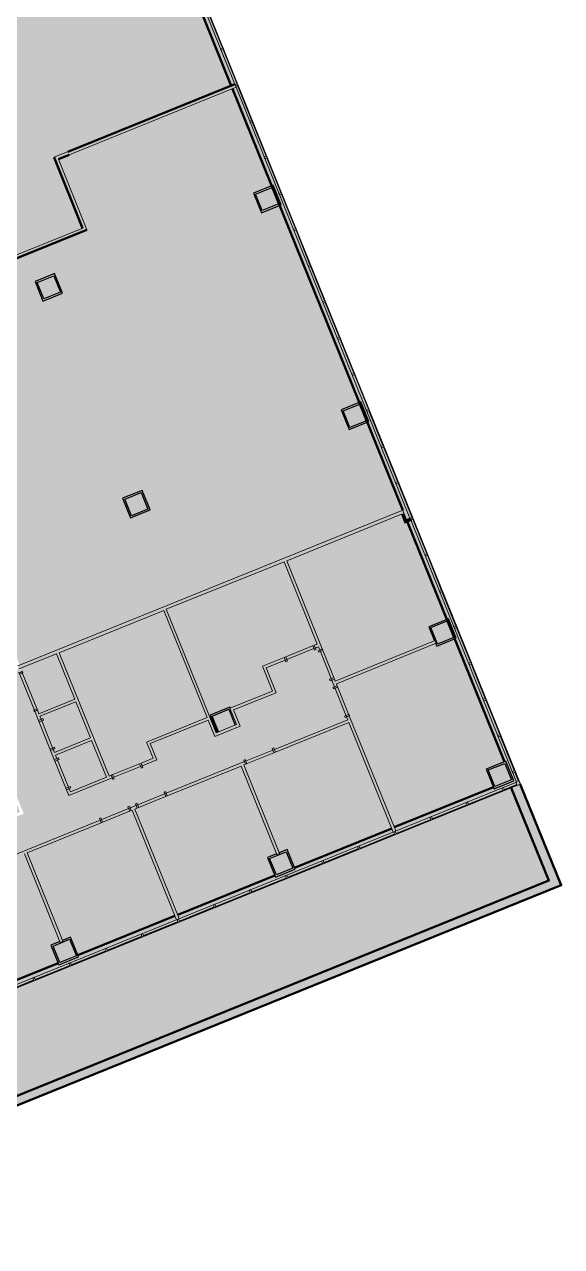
# Model space of a CAD drawing. Header units: inches. Extents: x -285 to 3116, y -17387 to -14851.
# Drawn here: x 2454 to 3116, y -17216 to -15711 of the extents above; entities that cross this region are included whole.
import ezdxf

# ---------------------------------------------------------------- set-up
doc = ezdxf.new("R2010")
doc.units = ezdxf.units.IN
doc.header["$MEASUREMENT"] = 0
for name, color, linetype, lineweight in [('A-Anno-Note', 130, 'Continuous', 50), ('A-COLS', 250, 'Continuous', 30), ('A-DETL-GENF', 92, 'Continuous', 9), ('A-DETL-THIN', 151, 'Continuous', 9), ('A-DOOR', 31, 'Continuous', 13), ('A-DOOR-FRAM', 250, 'Continuous', 30), ('A-FLOR-HRAL', 10, 'Continuous', 20), ('A-WALL', 113, 'Continuous', 13), ('A-WALL-PATT', 111, 'Continuous', 13), ('A-WALL-PRHT', 130, 'Continuous', 50), ('Chevy Chase Pavilion_9th - 900 _ 910_dwg', 8, 'Continuous', 9), ('I-WALL', 2, 'Continuous', 13)]:
    doc.layers.add(name, color=color, linetype=linetype, lineweight=lineweight)

# ---------------------------------------------------------------- blocks, each defined once
blk = doc.blocks.new('Chevy Chase Pavilion_9th - 900 _ 910_dwg-4821032-FIRST FLOOR RCP')
at = {"layer": 'A-Anno-Note', "color": 213, "flags": 128}
for points in [[(3708.4, 1748.5), (3758.8, 1623.8), (3013.2, 1322.6), (2878.3, 1413.1)], [(2890.6, 1418.1), (3014.5, 1334.9), (3743.6, 1629.5), (3697.3, 1744)]]:
    blk.add_lwpolyline(points, dxfattribs=at)
at = {"layer": 'A-COLS', "color": 133}
blk.add_line((3336.4, 1812.9), (3328.6, 1832.3), dxfattribs=at)
at = {"layer": 'A-COLS', "color": 133, "flags": 128}
for points in [[(3382, 2475.1), (3402.4, 2483.4), (3410.6, 2463), (3390.2, 2454.7)], [(3112.8, 2366.4), (3133.2, 2374.6), (3141.4, 2354.2), (3121, 2346)], [(3490.1, 2208.2), (3510.5, 2216.4), (3518.7, 2196), (3498.3, 2187.8)], [(3220.7, 2099.3), (3241.1, 2107.6), (3249.3, 2087.2), (3228.9, 2079)], [(3598, 1941.2), (3618.4, 1949.4), (3626.6, 1929), (3606.2, 1920.8)], [(3668.8, 1765.8), (3689.2, 1774), (3697.5, 1753.6), (3677.1, 1745.4)], [(3399.4, 1656.9), (3419.8, 1665.2), (3428.1, 1644.8), (3407.7, 1636.5)], [(3132.4, 1549), (3152.8, 1557.3), (3161.1, 1536.9), (3140.7, 1528.6)]]:
    blk.add_lwpolyline(points, close=True, dxfattribs=at)
blk.add_lwpolyline([(3328.6, 1832.3), (3349, 1840.6), (3356.8, 1821.1)], dxfattribs=at)
at = {"layer": 'A-FLOR-HRAL', "color": 253}
blk.add_line((3572.3, 2076.1), (3357.9, 2606.6), dxfattribs=at)
at = {"layer": 'A-FLOR-HRAL', "color": 253, "flags": 128}
for points in [[(1977.3, 1191.5), (2746, 1502), (2878.3, 1413.1), (3708.4, 1748.5), (3037.2, 3409.1), (853.3, 3409.1), (853.3, 3364.2), (857.2, 3364.2), (857.2, 3360.6), (853.3, 3360.6), (853.3, 3364.2), (360.3, 3364.2), (363.6, 3364.2), (363.6, 3360.6), (360.3, 3360.6), (360.3, 3364.2)], [(3356.4, 2610.3), (3035.3, 3404.9), (3034.3, 3404.9), (3034.3, 3409.1), (3037.2, 3409.1), (3038.8, 3405.3), (3035.7, 3404), (3035.3, 3404.9), (857.2, 3404.9), (857.2, 3360.9)], [(3357, 2609.5), (3359.9, 2610.7), (3360.7, 2608.9), (3357.8, 2607.7)], [(2746.5, 1506.4), (2878.9, 1417.5), (2878.1, 1418.1), (2875.9, 1414.8), (2878.3, 1413.1), (2879.4, 1413.5), (2888.1, 1417), (2886.6, 1420.6), (2878.9, 1417.5), (3703.8, 1750.8), (3573.7, 2072.8)], [(3573.4, 2075.7), (3575.8, 2076.7), (3576.5, 2074.8), (3574.1, 2073.8)], [(3552.3, 1689.7), (3553.8, 1686), (3555.6, 1686.8), (3554.2, 1690.4)], [(3420.7, 1636.4), (3418.8, 1635.7), (3420.3, 1632.1), (3422.1, 1632.8), (3420.7, 1636.4), (3418.8, 1635.7), (3420.3, 1632.1), (3422.1, 1632.8), (3420.7, 1636.4)], [(3285.3, 1581.7), (3286.8, 1578.1), (3288.6, 1578.8), (3287.2, 1582.5)]]:
    blk.add_lwpolyline(points, dxfattribs=at)
for points in [[(3339.6, 2652.1), (3338.8, 2654), (3341.9, 2655.2), (3342.7, 2653.4)], [(3375.5, 2563.1), (3374.8, 2564.9), (3377.9, 2566.2), (3378.6, 2564.4)], [(3393.5, 2518.6), (3392.8, 2520.4), (3395.9, 2521.7), (3396.6, 2519.8)], [(3411.5, 2474.1), (3410.8, 2475.9), (3413.9, 2477.2), (3414.6, 2475.3)], [(3429.5, 2429.6), (3428.7, 2431.4), (3431.9, 2432.7), (3432.6, 2430.8)], [(3447.5, 2385.1), (3446.7, 2386.9), (3449.8, 2388.2), (3450.6, 2386.3)], [(3465.5, 2340.6), (3464.7, 2342.4), (3467.8, 2343.7), (3468.6, 2341.8)], [(3483.5, 2296.1), (3482.7, 2297.9), (3485.8, 2299.2), (3486.6, 2297.3)], [(3501.4, 2251.6), (3500.7, 2253.4), (3503.8, 2254.7), (3504.6, 2252.8)], [(3519.4, 2207.1), (3518.7, 2208.9), (3521.8, 2210.2), (3522.5, 2208.3)], [(3537.4, 2162.6), (3536.7, 2164.4), (3539.8, 2165.7), (3540.5, 2163.8)], [(3555.4, 2118.1), (3554.7, 2119.9), (3557.8, 2121.2), (3558.5, 2119.3)], [(3591.4, 2029), (3590.6, 2030.9), (3593.7, 2032.2), (3594.5, 2030.3)], [(3609.4, 1984.5), (3608.6, 1986.4), (3611.7, 1987.7), (3612.5, 1985.8)], [(3627.3, 1940), (3626.6, 1941.9), (3629.7, 1943.2), (3630.5, 1941.3)], [(3645.3, 1895.5), (3644.6, 1897.4), (3647.7, 1898.6), (3648.5, 1896.8)], [(3663.3, 1851), (3662.6, 1852.9), (3665.7, 1854.1), (3666.4, 1852.3)], [(3681.3, 1806.5), (3680.6, 1808.4), (3683.7, 1809.6), (3684.4, 1807.8)], [(3699.3, 1762), (3698.5, 1763.9), (3701.7, 1765.1), (3702.4, 1763.3)], [(3704.4, 1746.9), (3702.9, 1750.4), (3703.9, 1750.8), (3703.5, 1751.7), (3706.6, 1753), (3708.4, 1748.5)], [(3687.7, 1744.4), (3685.8, 1743.6), (3687.3, 1740), (3689.1, 1740.8)], [(3643.2, 1726.4), (3641.3, 1725.6), (3642.8, 1722), (3644.6, 1722.8)], [(3598.7, 1708.4), (3596.8, 1707.6), (3598.3, 1704), (3600.1, 1704.8)], [(3509.7, 1672.4), (3507.8, 1671.7), (3509.3, 1668), (3511.1, 1668.8)], [(3465.2, 1654.4), (3463.3, 1653.7), (3464.8, 1650.1), (3466.6, 1650.8)], [(3376.2, 1618.5), (3374.3, 1617.7), (3375.8, 1614.1), (3377.6, 1614.8)], [(3331.7, 1600.5), (3329.8, 1599.7), (3331.3, 1596.1), (3333.1, 1596.8)], [(3242.7, 1564.5), (3240.8, 1563.7), (3242.3, 1560.1), (3244.1, 1560.9)], [(3198.2, 1546.5), (3196.3, 1545.7), (3197.8, 1542.1), (3199.6, 1542.9)], [(3153.7, 1528.5), (3151.8, 1527.8), (3153.3, 1524.1), (3155.1, 1524.9)], [(3109.1, 1510.5), (3107.3, 1509.8), (3108.8, 1506.1), (3110.6, 1506.9)]]:
    blk.add_lwpolyline(points, close=True, dxfattribs=at)
at = {"layer": 'A-WALL', "color": 133, "lineweight": 30}
for p, q in [((3341.6, 2655.1), (3324.4, 2697.7)), ((3359.6, 2610.6), (3342.3, 2653.2)), ((3377.6, 2566.1), (3360.3, 2608.7)), ((3395.6, 2521.6), (3378.3, 2564.2)), ((3413.5, 2477.1), (3396.3, 2519.7)), ((3431.5, 2432.6), (3414.3, 2475.2)), ((3449.5, 2388.1), (3432.3, 2430.7)), ((3467.5, 2343.6), (3450.3, 2386.2)), ((3485.5, 2299.1), (3468.3, 2341.7)), ((3503.5, 2254.6), (3486.2, 2297.2)), ((3521.5, 2210), (3504.2, 2252.7)), ((3539.5, 2165.5), (3522.2, 2208.2)), ((3557.4, 2121), (3540.2, 2163.7)), ((3575.4, 2076.5), (3558.2, 2119.2)), ((3593.4, 2032), (3576.2, 2074.7)), ((3611.4, 1987.5), (3594.2, 2030.2)), ((3629.4, 1943), (3612.2, 1985.7)), ((3595.5, 1942.3), (3602.7, 1924.8)), ((3647.4, 1898.5), (3630.1, 1941.2)), ((3665.4, 1854), (3648.1, 1896.7)), ((3683.4, 1809.5), (3666.1, 1852.2)), ((3326, 1833.4), (3334.6, 1812.1)), ((3701.3, 1765), (3684.1, 1807.7)), ((3706.3, 1752.8), (3702.1, 1763.1)), ((3704.2, 1747.4), (3688.9, 1741.3)), ((3687.1, 1740.5), (3644.4, 1723.3)), ((3642.6, 1722.5), (3599.9, 1705.3)), ((3598.1, 1704.5), (3555.4, 1687.3)), ((3553.6, 1686.6), (3510.9, 1669.3)), ((3407.9, 1662.5), (3396.8, 1658)), ((3509.1, 1668.6), (3466.4, 1651.4)), ((3464.6, 1650.6), (3421.9, 1633.4)), ((3420.1, 1632.6), (3377.4, 1615.4)), ((3375.5, 1614.6), (3332.9, 1597.4)), ((3331, 1596.7), (3288.4, 1579.4)), ((3286.5, 1578.7), (3243.9, 1561.4)), ((3140.8, 1554.6), (3129.8, 1550.1)), ((3242, 1560.7), (3199.4, 1543.5)), ((3197.5, 1542.7), (3154.9, 1525.5)), ((3152.9, 1524.7), (3110.4, 1507.5)), ((3108.5, 1506.8), (3065.9, 1489.5))]:
    blk.add_line(p, q, dxfattribs=at)
at = {"layer": 'A-WALL', "color": 213, "lineweight": 50}
for p, q in [((3133.7, 2520.3), (3168.8, 2433.3)), ((3138.9, 2518.1), (3152.2, 2523.5)), ((2917.2, 2327.3), (3174.1, 2431.1))]:
    blk.add_line(p, q, dxfattribs=at)
at = {"layer": 'A-WALL', "color": 213, "lineweight": 50, "flags": 128}
blk.add_lwpolyline([(3356.4, 2610.3), (3356.4, 2610.4), (3150.7, 2527.2)], dxfattribs=at)
at = {"layer": 'A-WALL', "color": 133, "lineweight": 30, "flags": 128}
for points in [[(3379.5, 2476.3), (3389.3, 2452.2), (3413.4, 2461.9), (3403.7, 2486.1)], [(3110.2, 2367.5), (3119.9, 2343.4), (3144, 2353.2), (3134.3, 2377.3)], [(3487.7, 2209.4), (3497.4, 2185.3), (3521.5, 2195), (3511.8, 2219.1)], [(3218.1, 2100.4), (3227.8, 2076.3), (3251.9, 2086.1), (3242.2, 2110.2)], [(3666.4, 1767), (3676.2, 1742.8), (3700.3, 1752.6), (3690.5, 1776.7)]]:
    blk.add_lwpolyline(points, close=True, dxfattribs=at)
for points in [[(3604, 1921.5), (3605.3, 1918.2), (3629.4, 1928), (3619.7, 1952.1), (3595.5, 1942.3)], [(3350.6, 1841.9), (3350.1, 1843.2), (3326, 1833.4)], [(3396.8, 1658), (3406.6, 1633.9), (3430.7, 1643.7), (3420.9, 1667.8), (3411.1, 1663.8)], [(3129.8, 1550.1), (3139.6, 1526), (3163.7, 1535.8), (3153.9, 1559.9), (3144, 1555.9)]]:
    blk.add_lwpolyline(points, dxfattribs=at)
at = {"layer": 'A-WALL-PRHT', "color": 213}
for p, q in [((3563.4, 2085.8), (3353.6, 2604.9)), ((3688.7, 1775.9), (3569.4, 2071.1)), ((3675.4, 1744.7), (3553, 1695.2)), ((3549.8, 1693.9), (3429.9, 1645.5)), ((3405.8, 1635.8), (3286, 1587.4)), ((3282.7, 1586.1), (3162.9, 1537.6)), ((3019, 1479.5), (3138.8, 1527.9))]:
    blk.add_line(p, q, dxfattribs=at)
at = {"layer": 'A-WALL-PRHT', "color": 213, "flags": 128}
blk.add_lwpolyline([(3352.1, 2608.6), (3032.2, 3400.2), (2902.3, 3400.2)], dxfattribs=at)
blk = doc.blocks.new('Single Flush - OTJ_SOLIDFLUSH_ALUM-4829993-FIRST FLOOR RCP')
at = {"layer": 'A-DOOR-FRAM', "color": 8, "lineweight": 20}
for p, q in [((-20, 4), (-20, -1.75)), ((-20, 4), (-18, 4)), ((-18, 4), (-18, -1.75)), ((18.000004, 4), (18.000004, -1.75)), ((18.000004, 4), (20.000004, 4)), ((20.000004, 4), (20.000004, -1.75)), ((-20, -1.75), (-18, -1.75)), ((18.000004, -1.75), (20.000004, -1.75))]:
    blk.add_line(p, q, dxfattribs=at)
blk = doc.blocks.new('Single Flush - OTJ_SOLIDFLUSH_ALUM-4829932-FIRST FLOOR RCP')
at = {"layer": 'A-DOOR-FRAM', "color": 8, "lineweight": 20}
for p, q in [((-20, -4), (-20, 1.75)), ((-20, 1.75), (-18, 1.75)), ((-18, -4), (-18, 1.75)), ((18.000004, -4), (18.000004, 1.75)), ((18.000004, 1.75), (20.000004, 1.75)), ((20.000004, -4), (20.000004, 1.75)), ((-20, -4), (-18, -4)), ((18.000004, -4), (20.000004, -4))]:
    blk.add_line(p, q, dxfattribs=at)
blk = doc.blocks.new('Single Flush - OTJ_SOLIDFLUSH_ALUM-4860791-FIRST FLOOR RCP')
at = {"layer": 'A-DOOR-FRAM', "color": 8, "lineweight": 20}
for p, q in [((-20, 4), (-20, -1.75)), ((-20, 4), (-18, 4)), ((-18, 4), (-18, -1.75)), ((18.000004, 4), (18.000004, -1.75)), ((18.000004, 4), (20.000004, 4)), ((20.000004, 4), (20.000004, -1.75)), ((-20, -1.75), (-18, -1.75)), ((18.000004, -1.75), (20.000004, -1.75))]:
    blk.add_line(p, q, dxfattribs=at)
blk = doc.blocks.new('Double Flush - 48_ x 84_-4860799-FIRST FLOOR RCP')
at = {"layer": 'A-DOOR-FRAM', "color": 8, "lineweight": 20}
for p, q in [((-26, 2.25), (-24, 2.25)), ((-26, 2.25), (-26, 1.75)), ((-26, 1.75), (-25.5, 1.75)), ((-25.5, -1.75), (-25.5, 1.75)), ((-24, -2.25), (-24, 2.25)), ((24.000004, -2.25), (24.000004, 2.25)), ((24.000004, 2.25), (26.000004, 2.25)), ((25.500004, 1.75), (26.000004, 1.75)), ((25.500004, -1.75), (25.500004, 1.75)), ((26.000004, 2.25), (26.000004, 1.75)), ((-26, -1.75), (-25.5, -1.75)), ((-26, -2.25), (-26, -1.75)), ((-26, -2.25), (-24, -2.25)), ((24.000004, -2.25), (26.000004, -2.25)), ((25.500004, -1.75), (26.000004, -1.75)), ((26.000004, -2.25), (26.000004, -1.75))]:
    blk.add_line(p, q, dxfattribs=at)

msp = doc.modelspace()

# ---------------------------------------------------------------- hatches: boundary and pattern name
at = {"layer": 'A-DETL-GENF'}
h = msp.add_hatch(color=9, dxfattribs=at)
h.paths.add_polyline_path([(1302.6, -17215.9), (2101.9, -16893), (2369.1, -17073.2), (3115.8, -16771.2), (2391.3, -14980.5), (213.3, -14980.5), (213.3, -15030.6), (-284.7, -15030.6), (-284.7, -16143.6), (537, -15811.2), (531.9, -15800.2), (523.6, -15803.6), (515.3, -15783.2), (522.6, -15780.2), (514.3, -15762.3), (514.3, -15614.3), (505, -15614.3), (505, -15592.3), (514.3, -15592.3), (514.3, -15590.8), (505, -15590.8), (505, -15568.8), (514.3, -15568.8), (514.3, -15462.3), (1432.3, -15462.3), (1459, -15483.7), (1462.1, -15479), (1480.4, -15491.3), (1476.2, -15497.5), (1563.4, -15567.3), (1764.2, -16064.3), (1747.1, -16071.2), (1783, -16160.1), (1783, -16160.1), (1783.3, -16160.9), (1811.9, -16160.9), (1811.9, -16164.4), (1782.5, -16164.4), (1608.6, -16234.8), (1607.3, -16231.6), (1636.6, -16219.7), (1575.8, -16069.1), (1551.9, -16010), (1308.5, -16067), (1308.5, -16066.9), (1302.6, -16068.4), (1302.6, -16877.9)], flags=0)
h.paths.add_polyline_path([(1504.3, -17130.2), (1444.3, -16981.6), (1444.8, -16981.3), (1444.8, -16929.3), (1448.3, -16929.3), (1448.3, -16979.9), (1536.8, -16944.2), (1538.1, -16947.4), (1448.8, -16983.5), (1507.6, -17128.9)], flags=0)
h.paths.add_polyline_path([(1637.9, -17076.3), (1579.1, -16930.9), (1575.2, -16932.4), (1573.8, -16929.2), (1585, -16924.7), (1586.3, -16928), (1582.3, -16929.5), (1641.1, -17075)], flags=0)
h.paths.add_polyline_path([(1743.5, -17006.6), (1694.1, -16884.4), (1623.4, -16913), (1622.1, -16909.7), (1700, -16878.2), (1701.3, -16881.5), (1697.4, -16883.1), (1746.7, -17005.2)], flags=0)
h.paths.add_polyline_path([(1905.8, -16968), (1847.1, -16822.6), (1738.4, -16866.5), (1737.1, -16863.3), (1973.9, -16767.6), (1975.2, -16770.8), (1850.3, -16821.3), (1909.1, -16966.7)], flags=0)
h.paths.add_polyline_path([(2374.1, -16921), (2319.6, -16786.4), (2314.5, -16788.4), (2313.2, -16785.2), (2324.4, -16780.7), (2325.7, -16783.9), (2322.9, -16785.1), (2377.3, -16919.7)], flags=0)
h.paths.add_polyline_path([(2082.9, -16896.5), (2081.1, -16892.1), (2031.4, -16838.7), (2047.7, -16832.1), (2016.3, -16754.2), (2012.3, -16755.8), (2011, -16752.6), (2084.7, -16722.8), (2086, -16726.1), (2019.5, -16752.9), (2052.3, -16834.1), (2037.4, -16840.1), (2084.1, -16890.1), (2086.1, -16895.2), (2084.1, -16896)], flags=0)
h.paths.add_polyline_path([(1448.3, -16889.3), (1444.8, -16889.3), (1444.8, -16885.1), (1305.8, -16885.1), (1305.8, -16881.6), (1444.8, -16881.6), (1444.8, -16877.3), (1448.3, -16877.3), (1448.3, -16885.1)], flags=0)
h.paths.add_polyline_path([(2104.6, -16889.1), (2101.4, -16887.7), (2145.9, -16782.9), (2142.9, -16775.4), (2169.5, -16764.6), (2262.1, -16805.9), (2276.2, -16800.2), (2277.5, -16803.4), (2262.1, -16809.7), (2169.4, -16768.4), (2147.5, -16777.3), (2149.7, -16782.9), (2109.3, -16877.9)], flags=0)
h.paths.add_polyline_path([(1570.7, -16865.5), (1569.4, -16862.2), (1587, -16855.1), (1543.6, -16747.6), (1526, -16754.7), (1524.6, -16751.5), (1557.1, -16738.4), (1542.1, -16701.2), (1526.1, -16707.7), (1524.8, -16704.4), (1540.7, -16697.9), (1529.4, -16670), (1532.7, -16668.7), (1560.3, -16737), (1679, -16689.1), (1633.7, -16577.2), (1515.1, -16625.2), (1517.7, -16631.6), (1514.4, -16632.9), (1510.5, -16623.3), (1561, -16602.9), (1549.8, -16575.2), (1532.9, -16582.1), (1531.6, -16578.8), (1548.5, -16572), (1547.6, -16569.9), (1550.9, -16568.6), (1564.2, -16601.5), (1664.5, -16561), (1634.5, -16486.8), (1534.2, -16527.4), (1535.9, -16531.5), (1532.6, -16532.8), (1516.3, -16492.3), (1519.5, -16491), (1532.9, -16524.1), (1658.2, -16473.5), (1631.8, -16408.2), (1551.1, -16440.8), (1540, -16413.4), (1543.7, -16411.9), (1545.1, -16415.2), (1544.6, -16415.4), (1553.1, -16436.3), (1574.8, -16427.5), (1566.4, -16406.6), (1565.5, -16406.9), (1564.1, -16403.7), (1568.3, -16402), (1578.1, -16426.2), (1630.5, -16404.9), (1620.7, -16380.8), (1654.1, -16367.3), (1650.4, -16358.1), (1698.4, -16338.7), (1699.7, -16341.9), (1693.9, -16344.3), (1710.6, -16385.6), (1707.3, -16386.9), (1690.6, -16345.6), (1654.9, -16360), (1668.4, -16393.4), (1635.1, -16406.9), (1661.5, -16472.1), (1730.5, -16444.2), (1722.3, -16424), (1725.6, -16422.7), (1735, -16446.2), (1637.8, -16485.5), (1667.7, -16559.7), (1766.9, -16519.6), (1769.8, -16526.7), (1766.6, -16528.1), (1765, -16524.1), (1637, -16575.9), (1682.2, -16687.8), (1739.7, -16664.6), (1733.7, -16649.7), (1789.3, -16627.2), (1773.9, -16589.2), (1788.8, -16583.1), (1781.6, -16565.1), (1784.8, -16563.8), (1793.4, -16585.1), (1778.4, -16591.1), (1843.3, -16751.6), (1858.7, -16745.4), (1860, -16748.6), (1768.4, -16785.6), (1767.1, -16782.4), (1840, -16752.9), (1805.8, -16668.1), (1794.3, -16684.5), (1759.8, -16660.3), (1683.5, -16691.1), (1727, -16798.6), (1730, -16797.3), (1731.4, -16800.6), (1720.8, -16804.9), (1719.5, -16801.6), (1723.8, -16799.9), (1680.3, -16692.4), (1546.8, -16746.3), (1590.3, -16853.8), (1682.4, -16816.6), (1683.7, -16819.8), (1587, -16858.9)], flags=0)
h.paths.add_polyline_path([(2497.7, -16841.3), (2453.6, -16732.2), (2362.8, -16768.9), (2361.4, -16765.7), (2546.8, -16690.7), (2548.1, -16694), (2456.8, -16730.9), (2500.9, -16840)], flags=0)
h.paths.add_polyline_path([(1448.3, -16837.3), (1444.8, -16837.3), (1444.8, -16777.1), (1305.8, -16777.1), (1305.8, -16773.6), (1444.8, -16773.6), (1444.8, -16713.3), (1448.3, -16713.3), (1448.3, -16781.1)], flags=0)
h.paths.add_polyline_path([(2641.1, -16813.4), (2586.5, -16678.4), (2585.2, -16679), (2583.9, -16675.7), (2591.3, -16672.7), (2592.6, -16676), (2589.8, -16677.1), (2644.4, -16812)], flags=0)
h.paths.add_polyline_path([(2285.1, -16750.5), (2193.1, -16709.6), (2160, -16627.6), (2157.2, -16628.8), (2155.9, -16625.5), (2158.7, -16624.4), (2157.7, -16621.9), (2157, -16622.2), (2119.5, -16529.3), (2058.2, -16554.1), (2055.1, -16546.5), (1996.3, -16570.2), (2038, -16673.2), (2118.8, -16640.5), (2120.1, -16643.8), (1959.3, -16708.8), (1957.9, -16705.5), (2034.7, -16674.5), (1993.1, -16571.5), (1873.5, -16619.8), (1915.2, -16722.8), (1920.9, -16720.5), (1922.2, -16723.7), (1913.2, -16727.3), (1867.4, -16613.9), (1870.6, -16612.6), (1872.2, -16616.6), (2027.9, -16553.6), (1980, -16435.2), (1841.9, -16491), (1858.9, -16533), (1841.3, -16540.1), (1855.6, -16575.5), (1852.4, -16576.8), (1836.7, -16538.2), (1854.3, -16531), (1838.7, -16492.3), (1821.1, -16499.4), (1774.5, -16383.9), (1797.7, -16374.6), (1789.1, -16353.5), (1792.4, -16352.2), (1802.2, -16376.5), (1779, -16385.9), (1823.1, -16494.8), (1978.7, -16431.9), (1908.3, -16257.6), (1775.8, -16311.1), (1777.4, -16315.1), (1774.2, -16316.4), (1772.6, -16312.5), (1733, -16328.4), (1731.7, -16325.2), (1907, -16254.4), (1870.7, -16164.4), (1847.9, -16164.4), (1847.9, -16160.9), (1869.2, -16160.9), (1858.6, -16134.7), (1862.3, -16133.2), (1862.8, -16134.4), (1893.4, -16122), (1894.9, -16125.7), (1864.3, -16138.1), (1900.3, -16227), (1996.7, -16188.1), (1960.8, -16099.1), (1933.9, -16110), (1932.4, -16106.2), (1989.9, -16083), (1991.4, -16086.7), (1964.5, -16097.6), (2000.4, -16186.6), (2096.8, -16147.6), (2060.8, -16058.6), (2030.3, -16071), (2028.8, -16067.3), (2063, -16053.4), (2105.5, -16158.5), (2085.1, -16166.7), (2092.3, -16184.7), (2198, -16142), (2183, -16104.9), (2209.1, -16094.3), (2174.4, -16008.6), (2178.1, -16007.1), (2253.7, -16194), (2237.9, -16200.3), (2213.6, -16140), (2093.8, -16188.4), (2116.3, -16244.1), (2202.6, -16209.2), (2256.6, -16342.8), (2196.8, -16367), (2219.3, -16422.7), (2312.5, -16385), (2287.9, -16324.3), (2304.6, -16317.6), (2387.8, -16523.5), (2397.4, -16519.7), (2399.2, -16524.3), (2390.2, -16528), (2452.7, -16682.8), (2285.1, -16750.5)], flags=0)
h.paths.add_polyline_path([(2285.1, -16746.7), (2420.7, -16692), (2402.5, -16647), (2430, -16635.9), (2386.9, -16529.3), (2271.8, -16575.8), (2282.1, -16601.3), (2278.9, -16602.6), (2268.6, -16577.1), (2160.9, -16620.6), (2195.8, -16706.9), (2285.1, -16746.7)], flags=0)
h.paths.add_polyline_path([(2764.8, -16733.2), (2720.6, -16624.2), (2629.7, -16661), (2628.4, -16657.7), (2724.7, -16618.7), (2726, -16622), (2723.9, -16622.8), (2768, -16731.9)], flags=0)
h.paths.add_polyline_path([(2908.1, -16705.4), (2853.6, -16570.4), (2763.1, -16607), (2761.8, -16603.7), (2852.3, -16567.1), (2850.8, -16563.6), (2854.1, -16562.3), (2911.4, -16704.1)], flags=0)
h.paths.add_polyline_path([(2423.9, -16690.6), (2448.1, -16680.8), (2431.3, -16639.2), (2407.1, -16649), (2420.7, -16682.8)], flags=0)
h.paths.add_polyline_path([(1793.5, -16679.6), (1804.2, -16664.3), (1796.6, -16645.4), (1763.6, -16658.7), (1778.4, -16669.1)], flags=0)
h.paths.add_polyline_path([(1444.8, -16673.3), (1444.8, -16669.1), (1305.8, -16669.1), (1305.8, -16665.6), (1444.8, -16665.6), (1444.8, -16661.3), (1448.3, -16661.3), (1448.3, -16673.3)], flags=0)
h.paths.add_polyline_path([(1743, -16663.3), (1795.3, -16642.1), (1790.6, -16630.4), (1738.3, -16651.6), (1741.7, -16660.3)], flags=0)
h.paths.add_polyline_path([(2508.2, -16660.4), (2505.4, -16653.3), (2508.6, -16652), (2510.2, -16655.8), (2554.7, -16637.8), (2536.4, -16592.7), (2491.9, -16610.6), (2493.6, -16614.9), (2490.4, -16616.2), (2485.9, -16605), (2489.1, -16603.7), (2490.6, -16607.4), (2535.1, -16589.4), (2517.1, -16545), (2472.6, -16562.9), (2474.1, -16566.6), (2470.9, -16567.9), (2466.3, -16556.6), (2469.5, -16555.3), (2471.3, -16559.7), (2515.8, -16541.7), (2493.2, -16485.8), (2447.1, -16504.4), (2447.3, -16504.9), (2448.9, -16504.2), (2450.4, -16508), (2447.2, -16509.3), (2445.7, -16505.5), (2436.3, -16509.3), (2434.4, -16504.7), (2442.8, -16501.3), (2266.9, -16065.9), (2525.4, -15961.5), (2490.2, -15874.4), (2713.2, -15784.4), (2714.7, -15788.1), (2495.4, -15876.7), (2530.6, -15963.7), (2273.1, -16067.7), (2447.5, -16499.4), (2445.4, -16500.2), (2445.6, -16500.7), (2920, -16309), (2924.7, -16320.4), (2929.6, -16318.4), (2930.9, -16321.7), (2922.7, -16325), (2918.3, -16314), (2776.9, -16371.2), (2820.8, -16479.9), (2817.6, -16481.2), (2815.9, -16477.2), (2812.2, -16478.7), (2810.9, -16475.4), (2814.6, -16473.9), (2773.6, -16372.5), (2628.5, -16431.1), (2690.1, -16583.1), (2715.1, -16573), (2707, -16553), (2759.2, -16531.9), (2746.9, -16501.3), (2773.8, -16490.4), (2775.1, -16493.7), (2751.4, -16503.2), (2763.8, -16533.8), (2711.5, -16554.9), (2719.6, -16575), (2688.1, -16587.7), (2680, -16567.7), (2608.6, -16596.5), (2616.7, -16616.5), (2598.8, -16623.8), (2597.5, -16620.5), (2612.2, -16614.6), (2604.1, -16594.6), (2678.7, -16564.4), (2625.3, -16432.4), (2496.4, -16484.5), (2557.9, -16636.5), (2560.4, -16635.5), (2561.7, -16638.7), (2510.2, -16659.6)], flags=0)
h.paths.add_polyline_path([(1448.3, -16621.3), (1444.8, -16621.3), (1444.8, -16561.1), (1305.8, -16561.1), (1305.8, -16557.6), (1444.8, -16557.6), (1444.8, -16553.3), (1448.3, -16553.3), (1448.3, -16601.5)], flags=0)
h.paths.add_polyline_path([(2159.8, -16615.7), (2193.2, -16602.2), (2157.2, -16513.1), (2123.8, -16526.6), (2157.7, -16610.5)], flags=0)
h.paths.add_polyline_path([(2197.8, -16600.3), (2383.2, -16525.4), (2347.2, -16436.3), (2161.8, -16511.2), (2188.4, -16577.1)], flags=0)
h.paths.add_polyline_path([(2031.6, -16552.2), (2053.8, -16543.2), (2051.9, -16538.6), (2055.1, -16537.3), (2060.1, -16549.5), (2120.5, -16525.1), (2119.6, -16522.9), (2206.3, -16487.9), (2198.5, -16468.6), (2026, -16538.3), (2031.5, -16551.8)], flags=0)
h.paths.add_polyline_path([(2024.2, -16533.7), (2041.1, -16526.8), (2032.1, -16504.6), (2015.1, -16511.4), (2020.8, -16525.3)], flags=0)
h.paths.add_polyline_path([(2835.9, -16526.5), (2832.5, -16518.3), (2835.8, -16517), (2836.8, -16519.5), (2960, -16469.7), (2961.3, -16473), (2838.1, -16522.7), (2839.1, -16525.2), (2836.8, -16526.1)], flags=0)
h.paths.add_polyline_path([(2044.8, -16525.3), (2196.6, -16464), (2185.5, -16436.3), (2214.6, -16424.6), (2169.6, -16313.1), (1968, -16394.6), (2012.9, -16505.8), (2033.5, -16497.5), (2039.1, -16511.4)], flags=0)
h.paths.add_polyline_path([(1444.8, -16513.3), (1444.8, -16417.1), (1305.8, -16417.1), (1305.8, -16413.6), (1444.8, -16413.6), (1444.8, -16386.4), (1472.1, -16386.4), (1472.1, -16384.2), (1475.6, -16384.2), (1475.6, -16417.1), (1448.3, -16417.1), (1448.3, -16513.3)], flags=0)
h.paths.add_polyline_path([(2213.7, -16484.9), (2289.2, -16454.4), (2270.2, -16407.5), (2194.7, -16438), (2213, -16483.1)], flags=0)
h.paths.add_polyline_path([(2296.6, -16451.4), (2345.3, -16431.7), (2326.4, -16384.8), (2277.6, -16404.5), (2290.5, -16436.3)], flags=0)
h.paths.add_polyline_path([(1472, -16413.6), (1472.1, -16413.6), (1472.1, -16389.9), (1448.3, -16389.9), (1448.3, -16413.6)], flags=0)
h.paths.add_polyline_path([(1633.8, -16403.6), (1663.9, -16391.4), (1655.4, -16370.6), (1625.3, -16382.8), (1631.8, -16398.9)], flags=0)
h.paths.add_polyline_path([(1966.1, -16390), (2172.4, -16306.6), (2194.9, -16362.3), (2250.1, -16340), (2219.6, -16264.8), (2138, -16297.8), (2140.7, -16304.3), (1960.8, -16377)], flags=0)
h.paths.add_polyline_path([(2317.1, -16383.1), (2324.5, -16380.2), (2301.8, -16324.1), (2294.5, -16327.1), (2315.9, -16380.2)], flags=0)
h.paths.add_polyline_path([(1959, -16372.3), (2134.1, -16301.6), (2080.4, -16168.6), (1916.5, -16234.9), (1926.6, -16259.9), (1915.4, -16264.4), (1935, -16313.1)], flags=0)
h.paths.add_polyline_path([(1475.6, -16344.2), (1472.1, -16344.2), (1472.1, -16260.6), (1305.8, -16260.6), (1305.8, -16257.1), (1544.2, -16257.1), (1570.2, -16246.6), (1571.5, -16249.8), (1544.8, -16260.6), (1475.6, -16260.6)], flags=0)
h.paths.add_polyline_path([(1305.8, -16309.6), (1305.8, -16287.6), (1327.8, -16287.6), (1327.8, -16309.6)], flags=0)
h.paths.add_polyline_path([(2136.1, -16293.1), (2217.8, -16260.1), (2199.8, -16215.7), (2118.2, -16248.7), (2136, -16292.9)], flags=0)
h.paths.add_polyline_path([(1913.9, -16260.7), (1921.4, -16257.7), (1909.2, -16227.7), (1901.8, -16230.8), (1912.7, -16257.7)], flags=0)
h.paths.add_polyline_path([(1915, -16231.2), (2100.3, -16156.2), (2098.3, -16151.3), (1913, -16226.2), (1914.8, -16230.8)], flags=0)
h.paths.add_polyline_path([(1639.9, -16218.4), (1779.9, -16161.7), (1779.7, -16161.4), (1639.8, -16218)], flags=0)
h.paths.add_polyline_path([(2240.7, -16193.8), (2248.1, -16190.8), (2225.6, -16135.1), (2218.2, -16138.1), (2239.5, -16190.8)], flags=0)
h.paths.add_polyline_path([(2201.7, -16140.5), (2224.1, -16131.4), (2210.6, -16098), (2188.2, -16107.1), (2201.5, -16140)], flags=0)
h.paths.add_polyline_path([(1566, -16106.5), (1557.8, -16086.1), (1578.2, -16077.8), (1586.4, -16098.2)], flags=0)
at = {"layer": 'A-WALL-PATT', "lineweight": 9}
for points in [[(2495.4, -15876.7), (2714.7, -15788.1), (2713.2, -15784.4), (2493.9, -15872.9)], [(2525.4, -15961.5), (2529.1, -15960), (2493.9, -15872.9), (2490.2, -15874.4), (2493.9, -15883.6)], [(2273.1, -16067.7), (2530.6, -15963.7), (2529.1, -15960), (2271.6, -16064), (2272.3, -16065.9)], [(2446.8, -16504.5), (2921.5, -16312.7), (2920, -16309), (2445.3, -16500.8), (2445.4, -16501)], [(2921.4, -16321.7), (2924.7, -16320.4), (2921.5, -16312.7), (2918.3, -16314), (2920, -16318.3)], [(2922.7, -16325), (2930.9, -16321.7), (2929.6, -16318.4), (2921.4, -16321.7)], [(2688.1, -16587.7), (2691.4, -16586.4), (2628.5, -16431.1), (2625.3, -16432.4), (2687.6, -16586.4)], [(2838.1, -16522.7), (2961.3, -16473), (2960, -16469.7), (2836.8, -16519.5)], [(2554.7, -16637.8), (2557.9, -16636.5), (2496.4, -16484.5), (2493.2, -16485.8), (2554.1, -16636.5)], [(2760.6, -16535.1), (2763.8, -16533.8), (2750.1, -16500), (2746.9, -16501.3), (2760, -16533.8)], [(2472.6, -16562.9), (2517.1, -16545), (2515.8, -16541.7), (2471.3, -16559.7)], [(2708.3, -16556.2), (2760.6, -16535.1), (2759.2, -16531.9), (2707, -16553), (2707.7, -16554.9)], [(2716.4, -16576.3), (2719.6, -16575), (2711.5, -16554.9), (2708.3, -16556.2), (2715.8, -16575)], [(2608.6, -16596.5), (2680, -16567.7), (2678.7, -16564.4), (2607.3, -16593.3)], [(2691.4, -16586.4), (2716.4, -16576.3), (2715.1, -16573), (2690.1, -16583.1)], [(2491.9, -16610.6), (2536.4, -16592.7), (2535.1, -16589.4), (2490.6, -16607.4)], [(2612.2, -16614.6), (2615.4, -16613.3), (2607.3, -16593.3), (2604.1, -16594.6), (2607.3, -16602.6)], [(2764.8, -16733.2), (2768, -16731.9), (2723.9, -16622.8), (2720.6, -16624.2)], [(2641.1, -16813.4), (2644.4, -16812), (2589.8, -16677.1), (2586.5, -16678.4), (2630.1, -16786.1)], [(2497.7, -16841.3), (2500.9, -16840), (2456.8, -16730.9), (2453.6, -16732.2), (2467.1, -16765.7)]]:
    msp.add_hatch(color=7, dxfattribs=at).paths.add_polyline_path(points, flags=0)
h = msp.add_hatch(color=7, dxfattribs=at)
h.paths.add_polyline_path([(2908.1, -16705.4), (2911.4, -16704.1), (2854.1, -16562.3), (2850.8, -16563.6), (2907.6, -16704.1)], flags=0)
h.paths.add_polyline_path([(2835.9, -16526.5), (2839.1, -16525.2), (2835.8, -16517), (2832.5, -16518.3), (2835.8, -16526.4)], flags=0)
h.paths.add_polyline_path([(2817.6, -16481.2), (2820.8, -16479.9), (2776.9, -16371.2), (2773.6, -16372.5), (2817, -16479.9)], flags=0)
h = msp.add_hatch(color=7, dxfattribs=at)
h.paths.add_polyline_path([(2751.4, -16503.2), (2775.1, -16493.7), (2773.8, -16490.4), (2750.1, -16500), (2750.7, -16501.3)], flags=0)
h.paths.add_polyline_path([(2812.2, -16478.7), (2815.9, -16477.2), (2814.6, -16473.9), (2810.9, -16475.4), (2811.6, -16477.2)], flags=0)
h = msp.add_hatch(color=7, dxfattribs=at)
h.paths.add_polyline_path([(2506.9, -16657.1), (2510.2, -16655.8), (2508.6, -16652), (2505.4, -16653.3)], flags=0)
h.paths.add_polyline_path([(2490.4, -16616.2), (2493.6, -16614.9), (2489.1, -16603.7), (2485.9, -16605), (2489.1, -16613.1)], flags=0)
h.paths.add_polyline_path([(2470.9, -16567.9), (2474.1, -16566.6), (2469.5, -16555.3), (2466.3, -16556.6), (2469.5, -16564.6)], flags=0)
h.paths.add_polyline_path([(2447.2, -16509.3), (2450.4, -16508), (2448.9, -16504.2), (2445.7, -16505.5)], flags=0)
h = msp.add_hatch(color=7, dxfattribs=at)
h.paths.add_polyline_path([(2262.1, -16809.7), (2277.5, -16803.4), (2276.2, -16800.2), (2257.6, -16807.7)], flags=0)
h.paths.add_polyline_path([(2314.5, -16788.4), (2325.7, -16783.9), (2324.4, -16780.7), (2313.2, -16785.2), (2313.7, -16786.4)], flags=0)
h.paths.add_polyline_path([(2362.8, -16768.9), (2548.1, -16694), (2546.8, -16690.7), (2361.4, -16765.7)], flags=0)
h.paths.add_polyline_path([(2585.2, -16679), (2592.6, -16676), (2591.3, -16672.7), (2583.9, -16675.7), (2584.9, -16678.4)], flags=0)
h.paths.add_polyline_path([(2629.7, -16661), (2726, -16622), (2724.7, -16618.7), (2628.4, -16657.7)], flags=0)
h.paths.add_polyline_path([(2763.1, -16607), (2853.6, -16570.4), (2852.3, -16567.1), (2761.8, -16603.7)], flags=0)
h = msp.add_hatch(color=7, dxfattribs=at)
h.paths.add_polyline_path([(2508.2, -16660.4), (2561.7, -16638.7), (2560.4, -16635.5), (2506.9, -16657.1)], flags=0)
h.paths.add_polyline_path([(2598.8, -16623.8), (2616.7, -16616.5), (2615.4, -16613.3), (2597.5, -16620.5)], flags=0)

# ---------------------------------------------------------------- linework, layer by layer
at = {"layer": 'A-DETL-THIN'}
for p, q in [((3115.8, -16771.2), (2391.3, -14980.5)), ((2369.1, -17073.2), (3115.8, -16771.2))]:
    msp.add_line(p, q, dxfattribs=at)
at = {"layer": 'A-WALL', "color": 8, "lineweight": 20}
for p, q in [((2490.2, -15874.4), (2713.2, -15784.4)), ((2714.7, -15788.1), (2495.4, -15876.7)), ((2713.2, -15784.4), (2714.7, -15788.1)), ((2525.4, -15961.5), (2490.2, -15874.4)), ((2495.4, -15876.7), (2530.6, -15963.7)), ((2271.6, -16064), (2525.4, -15961.5)), ((2530.6, -15963.7), (2273.1, -16067.7)), ((2445.3, -16500.8), (2920, -16309)), ((2918.3, -16314), (2776.9, -16371.2)), ((2920, -16309), (2921.5, -16312.7)), ((2773.6, -16372.5), (2628.5, -16431.1)), ((2625.3, -16432.4), (2496.4, -16484.5)), ((2493.2, -16485.8), (2446.8, -16504.5))]:
    msp.add_line(p, q, dxfattribs=at)
at = {"layer": 'I-WALL', "color": 8, "lineweight": 20}
for p, q in [((2922.7, -16325), (2918.3, -16314)), ((2921.5, -16312.7), (2924.7, -16320.4)), ((2930.9, -16321.7), (2922.7, -16325)), ((2924.7, -16320.4), (2929.6, -16318.4)), ((2929.6, -16318.4), (2930.9, -16321.7)), ((2814.6, -16473.9), (2773.6, -16372.5)), ((2776.9, -16371.2), (2820.8, -16479.9)), ((2678.7, -16564.4), (2625.3, -16432.4)), ((2628.5, -16431.1), (2690.1, -16583.1)), ((2810.9, -16475.4), (2814.6, -16473.9)), ((2812.2, -16478.7), (2810.9, -16475.4)), ((2815.9, -16477.2), (2812.2, -16478.7)), ((2817.6, -16481.2), (2815.9, -16477.2)), ((2820.8, -16479.9), (2817.6, -16481.2)), ((2836.8, -16519.5), (2960, -16469.7)), ((2961.3, -16473), (2838.1, -16522.7)), ((2960, -16469.7), (2961.3, -16473)), ((2515.8, -16541.7), (2493.2, -16485.8)), ((2496.4, -16484.5), (2557.9, -16636.5)), ((2746.9, -16501.3), (2773.8, -16490.4)), ((2775.1, -16493.7), (2751.4, -16503.2)), ((2773.8, -16490.4), (2775.1, -16493.7)), ((2759.2, -16531.9), (2746.9, -16501.3)), ((2751.4, -16503.2), (2763.8, -16533.8)), ((2832.5, -16518.3), (2835.8, -16517)), ((2835.9, -16526.5), (2832.5, -16518.3)), ((2835.8, -16517), (2836.8, -16519.5)), ((2839.1, -16525.2), (2835.9, -16526.5)), ((2838.1, -16522.7), (2839.1, -16525.2)), ((2471.3, -16559.7), (2515.8, -16541.7)), ((2707, -16553), (2759.2, -16531.9)), ((2763.8, -16533.8), (2711.5, -16554.9)), ((2466.3, -16556.6), (2469.5, -16555.3)), ((2470.9, -16567.9), (2466.3, -16556.6)), ((2469.5, -16555.3), (2471.3, -16559.7)), ((2517.1, -16545), (2472.6, -16562.9)), ((2535.1, -16589.4), (2517.1, -16545)), ((2715.1, -16573), (2707, -16553)), ((2711.5, -16554.9), (2719.6, -16575)), ((2474.1, -16566.6), (2470.9, -16567.9)), ((2472.6, -16562.9), (2474.1, -16566.6)), ((2604.1, -16594.6), (2678.7, -16564.4)), ((2680, -16567.7), (2608.6, -16596.5)), ((2688.1, -16587.7), (2680, -16567.7)), ((2761.8, -16603.7), (2852.3, -16567.1)), ((2853.6, -16570.4), (2763.1, -16607)), ((2850.8, -16563.6), (2854.1, -16562.3)), ((2852.3, -16567.1), (2850.8, -16563.6)), ((2908.1, -16705.4), (2853.6, -16570.4)), ((2854.1, -16562.3), (2911.4, -16704.1)), ((2719.6, -16575), (2688.1, -16587.7)), ((2690.1, -16583.1), (2715.1, -16573)), ((2490.6, -16607.4), (2535.1, -16589.4)), ((2536.4, -16592.7), (2491.9, -16610.6)), ((2554.7, -16637.8), (2536.4, -16592.7)), ((2612.2, -16614.6), (2604.1, -16594.6)), ((2608.6, -16596.5), (2616.7, -16616.5)), ((2485.9, -16605), (2489.1, -16603.7)), ((2490.4, -16616.2), (2485.9, -16605)), ((2489.1, -16603.7), (2490.6, -16607.4)), ((2493.6, -16614.9), (2490.4, -16616.2)), ((2491.9, -16610.6), (2493.6, -16614.9)), ((2597.5, -16620.5), (2612.2, -16614.6)), ((2616.7, -16616.5), (2598.8, -16623.8)), ((2763.1, -16607), (2761.8, -16603.7)), ((2598.8, -16623.8), (2597.5, -16620.5)), ((2628.4, -16657.7), (2724.7, -16618.7)), ((2720.6, -16624.2), (2629.7, -16661)), ((2764.8, -16733.2), (2720.6, -16624.2)), ((2726, -16622), (2723.9, -16622.8)), ((2723.9, -16622.8), (2768, -16731.9)), ((2724.7, -16618.7), (2726, -16622)), ((2561.7, -16638.7), (2508.2, -16660.4)), ((2510.2, -16655.8), (2554.7, -16637.8)), ((2557.9, -16636.5), (2560.4, -16635.5)), ((2560.4, -16635.5), (2561.7, -16638.7)), ((2505.4, -16653.3), (2508.6, -16652)), ((2508.2, -16660.4), (2505.4, -16653.3)), ((2508.6, -16652), (2510.2, -16655.8)), ((2629.7, -16661), (2628.4, -16657.7)), ((2583.9, -16675.7), (2591.3, -16672.7)), ((2585.2, -16679), (2583.9, -16675.7)), ((2592.6, -16676), (2589.8, -16677.1)), ((2589.8, -16677.1), (2644.4, -16812)), ((2591.3, -16672.7), (2592.6, -16676)), ((2361.4, -16765.7), (2546.8, -16690.7)), ((2546.8, -16690.7), (2548.1, -16694)), ((2586.5, -16678.4), (2585.2, -16679)), ((2641.1, -16813.4), (2586.5, -16678.4)), ((2548.1, -16694), (2456.8, -16730.9)), ((2911.4, -16704.1), (2908.1, -16705.4)), ((2497.7, -16841.3), (2453.6, -16732.2)), ((2456.8, -16730.9), (2500.9, -16840)), ((2768, -16731.9), (2764.8, -16733.2)), ((2644.4, -16812), (2641.1, -16813.4)), ((2500.9, -16840), (2497.7, -16841.3))]:
    msp.add_line(p, q, dxfattribs=at)
at = {"layer": 'I-WALL', "lineweight": 9}
for p, q in [((2810.9, -16475.4), (2773.8, -16490.4)), ((2775.1, -16493.7), (2812.2, -16478.7)), ((2817.6, -16481.2), (2832.5, -16518.3)), ((2835.8, -16517), (2820.8, -16479.9)), ((2447.2, -16509.3), (2466.3, -16556.6)), ((2469.5, -16555.3), (2450.4, -16508)), ((2835.9, -16526.5), (2850.8, -16563.6)), ((2854.1, -16562.3), (2839.1, -16525.2)), ((2470.9, -16567.9), (2485.9, -16605)), ((2489.1, -16603.7), (2474.1, -16566.6)), ((2490.4, -16616.2), (2505.4, -16653.3)), ((2508.6, -16652), (2493.6, -16614.9)), ((2761.8, -16603.7), (2724.7, -16618.7)), ((2726, -16622), (2763.1, -16607)), ((2597.5, -16620.5), (2560.4, -16635.5)), ((2561.7, -16638.7), (2598.8, -16623.8)), ((2628.4, -16657.7), (2591.3, -16672.7)), ((2592.6, -16676), (2629.7, -16661)), ((2583.9, -16675.7), (2546.8, -16690.7)), ((2548.1, -16694), (2585.2, -16679))]:
    msp.add_line(p, q, dxfattribs=at)

# ---------------------------------------------------------------- block references
at = {"layer": 'A-DOOR'}
for name, p, rotation in [('Single Flush - OTJ_SOLIDFLUSH_ALUM-4829932-FIRST FLOOR RCP', (2793, -16484.5), 22.02540264307035), ('Single Flush - OTJ_SOLIDFLUSH_ALUM-4829932-FIRST FLOOR RCP', (2826.7, -16499.1), 291.9986077540804), ('Double Flush - 48_ x 84_-4860799-FIRST FLOOR RCP', (2458.4, -16532.3), 111.9999999999891), ('Single Flush - OTJ_SOLIDFLUSH_ALUM-4829993-FIRST FLOOR RCP', (2845, -16544.4), 111.9986077540804), ('Single Flush - OTJ_SOLIDFLUSH_ALUM-4860791-FIRST FLOOR RCP', (2480, -16585.8), 291.9999999999891), ('Single Flush - OTJ_SOLIDFLUSH_ALUM-4829932-FIRST FLOOR RCP', (2743.9, -16612.9), 202.0254026430685), ('Single Flush - OTJ_SOLIDFLUSH_ALUM-4860791-FIRST FLOOR RCP', (2499.5, -16634.1), 291.9999999999891), ('Single Flush - OTJ_SOLIDFLUSH_ALUM-4829993-FIRST FLOOR RCP', (2579.6, -16629.6), 201.9986077540809), ('Single Flush - OTJ_SOLIDFLUSH_ALUM-4829932-FIRST FLOOR RCP', (2610.5, -16666.8), 202.0254026430685), ('Single Flush - OTJ_SOLIDFLUSH_ALUM-4829993-FIRST FLOOR RCP', (2566, -16684.8), 22.02540264306846)]:
    msp.add_blockref(name, p, dxfattribs=dict(at, rotation=rotation))
at = {"layer": 'Chevy Chase Pavilion_9th - 900 _ 910_dwg', "color": 253, "lineweight": 20}
msp.add_blockref('Chevy Chase Pavilion_9th - 900 _ 910_dwg-4821032-FIRST FLOOR RCP', (-643.5, -18394.8), dxfattribs=at)
msp.add_blockref('Chevy Chase Pavilion_9th - 900 _ 910_dwg-4821032-FIRST FLOOR RCP', (-643.5, -18394.8), dxfattribs=at)

doc.saveas('drawing.dxf')
